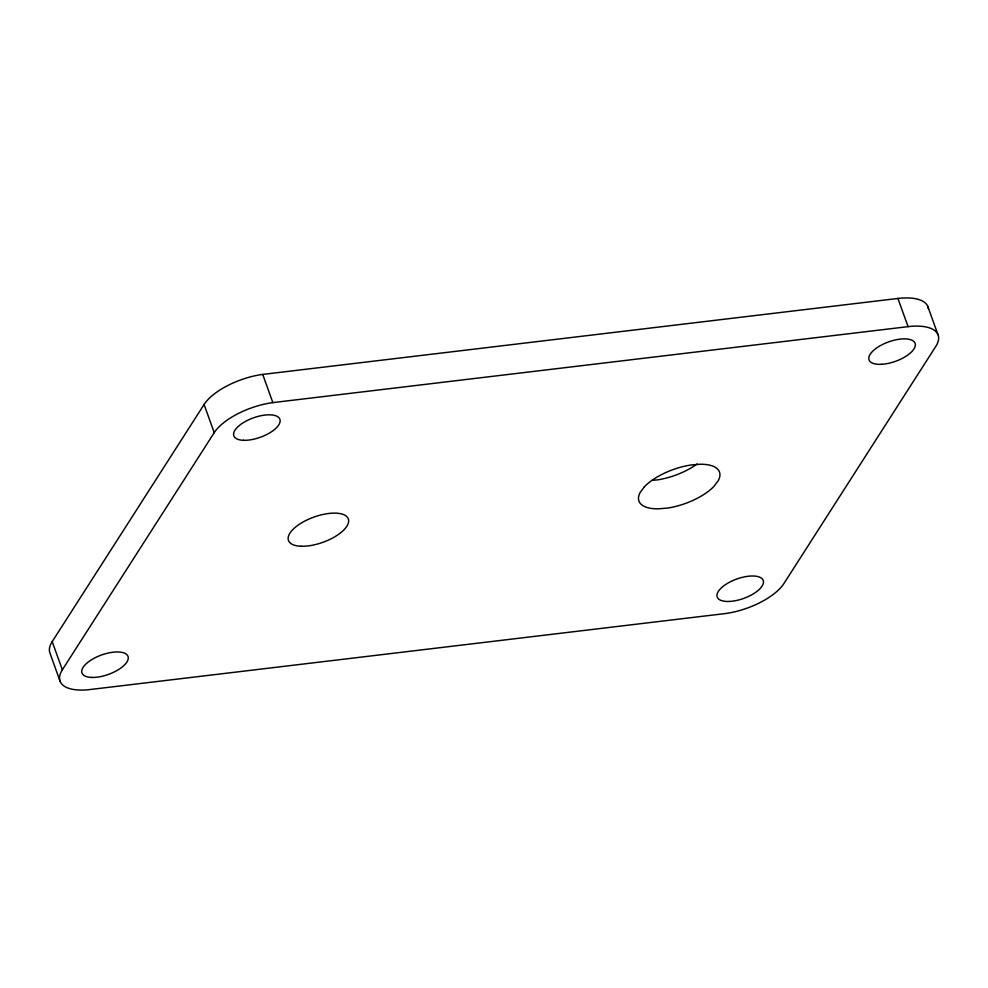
<?xml version="1.0" encoding="UTF-8"?>
<svg xmlns="http://www.w3.org/2000/svg" width="988" height="988" viewBox="0 0 988 988"><rect width="100%" height="100%" fill="white"/><g stroke="black" fill="none" stroke-linecap="round" stroke-linejoin="round"><path stroke-width="1.48" d="M60.145 681.424L50.005 653.241A48.943 20.612 -19.8 0 1 52.203 641.62L204.084 404.487A48.943 20.612 -19.8 0 1 262.709 374.415L897.919 298.462A48.931 20.6 -19.8 0 1 928.448 309.034M62.355 669.802L214.223 432.67A48.943 20.612 -19.8 0 1 272.849 402.61L908.071 326.645A48.931 20.6 -19.8 0 1 935.809 346.38L783.929 583.513A48.931 20.6 -19.8 0 1 724.216 613.696L89.006 689.661A48.943 20.612 -19.8 0 1 62.355 669.802L52.203 641.62M652.216 480.304L657.526 479.872A42.817 18.031 -19.8 0 0 697.133 463.952M927.794 306.404L937.945 334.599M897.919 298.462L908.071 326.645M262.709 374.415L272.849 402.61M204.084 404.487L214.223 432.67M644.435 486.738L640.125 492.506A42.817 18.031 -19.8 0 0 657.959 508.857L667.678 508.054A42.817 18.031 -19.8 0 0 713.966 486.355L718.288 480.588A42.817 18.031 -19.8 0 0 700.443 464.237L690.723 465.039A42.817 18.031 -19.8 0 0 644.435 486.738M243.48 440.302A24.465 10.3 -19.8 0 0 280.061 421.814A24.465 10.3 -19.8 0 0 247.049 420.592A24.465 10.3 -19.8 0 0 243.48 440.302M91.612 677.435A24.465 10.3 -19.8 0 0 128.181 658.947A24.465 10.3 -19.8 0 0 95.181 657.724A24.465 10.3 -19.8 0 0 91.612 677.435M881.642 364.3A24.465 10.3 -19.8 0 0 915.32 344.244A24.465 10.3 -19.8 0 0 879.271 346.269A24.465 10.3 -19.8 0 0 881.642 364.3M729.49 601.445A24.465 10.3 -19.8 0 0 763.465 581.512A24.465 10.3 -19.8 0 0 727.662 583.253A24.465 10.3 -19.8 0 0 729.49 601.445M301.155 546.253A31.801 13.387 -19.8 0 0 348.566 522.121A31.801 13.387 -19.8 0 0 305.502 520.701A31.801 13.387 -19.8 0 0 301.155 546.253"/></g></svg>
